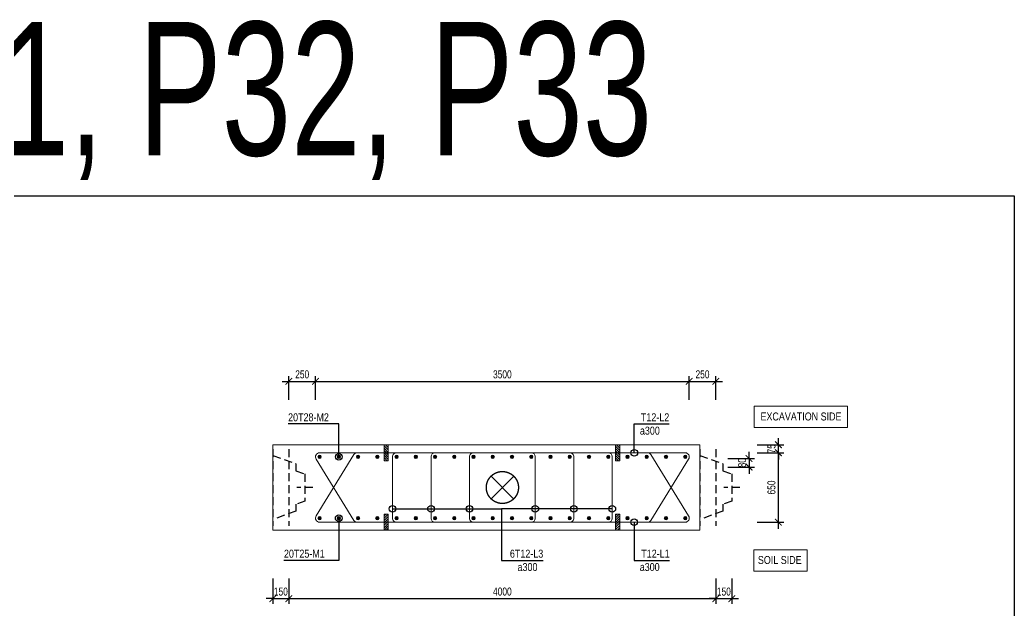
# Model space of a CAD drawing. Header units: millimetres. Extents: x 2746337 to 7547699, y -363432 to 15720.
# Drawn here: x 3417721 to 3454976, y -6391 to 15720 of the extents above; entities that cross this region are included whole.
import ezdxf
from ezdxf.enums import TextEntityAlignment as Align

# ---------------------------------------------------------------- set-up
doc = ezdxf.new("R2010")
doc.units = ezdxf.units.MM
doc.header["$LTSCALE"] = 1200
doc.header["$PDMODE"] = 3
doc.linetypes.add('CENTER', pattern=[2, 1.25, -0.25, 0.25, -0.25])
doc.linetypes.add('HIDDEN', pattern=[0.375, 0.25, -0.125])
for name, color, linetype, lineweight in [('030_Label', 4, 'Continuous', 5), ('5', 5, 'Continuous', 13), ('BOUND', 3, 'Continuous', 20), ('CWS', 8, 'HIDDEN', 9), ('ENOTE', 2, 'Continuous', 15), ('GRID', 74, 'CENTER', 15), ('K-THUOC', 1, 'Continuous', 18), ('LEADER', 8, 'Continuous', 9), ('MCT', 6, 'Continuous', 20), ('TEXTEN', 3, 'Continuous', 13), ('TEXTMA', 2, 'Continuous', 13), ('TEXTVN', 2, 'Continuous', 20), ('TIE', 4, 'Continuous', 13)]:
    doc.layers.add(name, color=color, linetype=linetype, lineweight=lineweight)
doc.layers.add('CDC.04.HIDDEN', color=8, linetype='HIDDEN')
doc.layers.add('MIE', color=5, linetype='HIDDEN')
doc.styles.add('DB_Arial', font='arial.ttf', dxfattribs={"width": 0.8})
doc.styles.add('SMTEXT', font='arial.ttf', dxfattribs={"width": 0.75})
doc.styles.add('VNROMANS', font='VHAVAN.TTF', dxfattribs={"width": 0.8})
doc.dimstyles.new('BSV25', dxfattribs={"dimtxt": 300, "dimasz": 250, "dimexe": 200, "dimexo": 0, "dimgap": 108, "dimtad": 1, "dimdec": 0, "dimlfac": 0.25, "dimdsep": 46, "dimtxsty": 'SMTEXT', "dimblk": 'ARCHTICK', "dimcen": 100, "dimdle": 250, "dimclrd": 256, "dimclre": 256, "dimclrt": 2, "dimadec": 0, "dimazin": 0, "dimtfac": 1, "dimtdec": 0, "dimtix": 1, "dimtmove": 2, "dimatfit": 3, "dimfxl": 800, "dimfxlon": 1, "dimtolj": 1, "dimtzin": 0, "dimarcsym": 0})

# ---------------------------------------------------------------- blocks, each defined once
blk = doc.blocks.new('cws800')
at = {"layer": 'CDC.04.HIDDEN'}
for p, q in [((-600, 1440), (-600, -1440)), ((0, 1440), (0, -1440))]:
    blk.add_line(p, q, dxfattribs=at)
for points in [[(0, 1200), (-860, 888), (-860, 627), (-1200, 507), (-1200, -507), (-860, -627), (-860, -888), (0, -1200)], [(-1500, 0), (-900, 0)]]:
    blk.add_lwpolyline(points, dxfattribs=at)
blk = doc.blocks.new('_ArchTick')
at = {"color": 0, "linetype": 'ByBlock', "const_width": 0.15}
blk.add_lwpolyline([(-0.5, -0.5), (0.5, 0.5)], dxfattribs=at)
blk = doc.blocks.new('*D741')
at = {"layer": 'Defpoints', "color": 0, "transparency": 16777216}
for p in [(3445038, -497), (3446146, -497), (3445038, -3097)]:
    blk.add_point(p, dxfattribs=at)
at = {"layer": 'K-THUOC', "lineweight": -2, "transparency": 16777216}
for p, q in [((3446146, -3347), (3446146, -247)), ((3445346, -497), (3446346, -497)), ((3445346, -3097), (3446346, -3097))]:
    blk.add_line(p, q, dxfattribs=at)
at = {"layer": 'K-THUOC', "lineweight": -2, "transparency": 16777216, "xscale": 250, "yscale": 250, "zscale": 250}
for p, rotation in [((3446146, -497), 90), ((3446146, -3097), 270)]:
    blk.add_blockref('_ArchTick', p, dxfattribs=dict(at, rotation=rotation))
at = {"layer": 'K-THUOC', "color": 2, "transparency": 16777216, "insert": (3445884, -1797), "char_height": 300, "attachment_point": 5, "rotation": 90, "style": 'SMTEXT'}
blk.add_mtext('\\A1;650', dxfattribs=at)
blk = doc.blocks.new('*D742')
at = {"layer": 'Defpoints', "color": 0, "transparency": 16777216}
for p in [(3445038, -197), (3446146, -197), (3445038, -497)]:
    blk.add_point(p, dxfattribs=at)
at = {"layer": 'K-THUOC', "lineweight": -2, "transparency": 16777216}
for p, q in [((3446146, -197), (3446146, 53)), ((3445346, -197), (3446346, -197)), ((3446146, -497), (3446146, -197)), ((3445346, -497), (3446346, -497)), ((3446146, -497), (3446146, -747))]:
    blk.add_line(p, q, dxfattribs=at)
at = {"layer": 'K-THUOC', "lineweight": -2, "transparency": 16777216, "xscale": 250, "yscale": 250, "zscale": 250}
for p, rotation in [((3446146, -197), 270), ((3446146, -497), 90)]:
    blk.add_blockref('_ArchTick', p, dxfattribs=dict(at, rotation=rotation))
at = {"layer": 'K-THUOC', "color": 2, "transparency": 16777216, "insert": (3445885, -347), "char_height": 300, "attachment_point": 5, "rotation": 90, "style": 'SMTEXT'}
blk.add_mtext('\\A1;75', dxfattribs=at)
blk = doc.blocks.new('*D743')
at = {"layer": 'Defpoints', "color": 0, "transparency": 16777216}
for p in [(3427200, -5209), (3427800, -5209), (3427800, -5959)]:
    blk.add_point(p, dxfattribs=at)
at = {"layer": 'K-THUOC', "lineweight": -2, "transparency": 16777216}
for p, q in [((3427200, -5209), (3427200, -6159)), ((3427800, -5209), (3427800, -6159)), ((3427200, -5959), (3426950, -5959)), ((3427200, -5959), (3427800, -5959)), ((3427800, -5959), (3428050, -5959))]:
    blk.add_line(p, q, dxfattribs=at)
at = {"layer": 'K-THUOC', "lineweight": -2, "transparency": 16777216, "xscale": 250, "yscale": 250, "zscale": 250}
blk.add_blockref('_ArchTick', (3427200, -5959), dxfattribs=at)
at = {"layer": 'K-THUOC', "lineweight": -2, "transparency": 16777216, "xscale": 250, "yscale": 250, "zscale": 250, "rotation": 180}
blk.add_blockref('_ArchTick', (3427800, -5959), dxfattribs=at)
at = {"layer": 'K-THUOC', "color": 2, "transparency": 16777216, "insert": (3427500, -5698), "char_height": 300, "attachment_point": 5, "style": 'SMTEXT'}
blk.add_mtext('\\A1;150', dxfattribs=at)
blk = doc.blocks.new('*D744')
at = {"layer": 'Defpoints', "color": 0, "transparency": 16777216}
for p in [(3443800, -5209), (3444400, -5209), (3444400, -5959)]:
    blk.add_point(p, dxfattribs=at)
at = {"layer": 'K-THUOC', "lineweight": -2, "transparency": 16777216}
for p, q in [((3443800, -5209), (3443800, -6159)), ((3444400, -5209), (3444400, -6159)), ((3443800, -5959), (3443550, -5959)), ((3443800, -5959), (3444400, -5959)), ((3444400, -5959), (3444650, -5959))]:
    blk.add_line(p, q, dxfattribs=at)
at = {"layer": 'K-THUOC', "lineweight": -2, "transparency": 16777216, "xscale": 250, "yscale": 250, "zscale": 250}
blk.add_blockref('_ArchTick', (3443800, -5959), dxfattribs=at)
at = {"layer": 'K-THUOC', "lineweight": -2, "transparency": 16777216, "xscale": 250, "yscale": 250, "zscale": 250, "rotation": 180}
blk.add_blockref('_ArchTick', (3444400, -5959), dxfattribs=at)
at = {"layer": 'K-THUOC', "color": 2, "transparency": 16777216, "insert": (3444100, -5698), "char_height": 300, "attachment_point": 5, "style": 'SMTEXT'}
blk.add_mtext('\\A1;150', dxfattribs=at)
blk = doc.blocks.new('*D745')
at = {"layer": 'Defpoints', "color": 0, "transparency": 16777216}
for p in [(3428800, 2179), (3427800, 1488), (3428800, 1488)]:
    blk.add_point(p, dxfattribs=at)
at = {"layer": 'K-THUOC', "lineweight": -2, "transparency": 16777216}
for p, q in [((3427800, 1488), (3427800, 2379)), ((3428800, 1488), (3428800, 2379)), ((3427550, 2179), (3429050, 2179))]:
    blk.add_line(p, q, dxfattribs=at)
at = {"layer": 'K-THUOC', "lineweight": -2, "transparency": 16777216, "xscale": 250, "yscale": 250, "zscale": 250, "rotation": 180}
blk.add_blockref('_ArchTick', (3427800, 2179), dxfattribs=at)
at = {"layer": 'K-THUOC', "lineweight": -2, "transparency": 16777216, "xscale": 250, "yscale": 250, "zscale": 250}
blk.add_blockref('_ArchTick', (3428800, 2179), dxfattribs=at)
at = {"layer": 'K-THUOC', "color": 2, "transparency": 16777216, "insert": (3428300, 2440), "char_height": 300, "attachment_point": 5, "style": 'SMTEXT'}
blk.add_mtext('\\A1;250', dxfattribs=at)
blk = doc.blocks.new('*D746')
at = {"layer": 'Defpoints', "color": 0, "transparency": 16777216}
for p in [(3442799, 2179), (3428800, 1488), (3442799, 1488)]:
    blk.add_point(p, dxfattribs=at)
at = {"layer": 'K-THUOC', "lineweight": -2, "transparency": 16777216}
for p, q in [((3428800, 1488), (3428800, 2379)), ((3442799, 1488), (3442799, 2379)), ((3428550, 2179), (3443049, 2179))]:
    blk.add_line(p, q, dxfattribs=at)
at = {"layer": 'K-THUOC', "lineweight": -2, "transparency": 16777216, "xscale": 250, "yscale": 250, "zscale": 250, "rotation": 180}
blk.add_blockref('_ArchTick', (3428800, 2179), dxfattribs=at)
at = {"layer": 'K-THUOC', "lineweight": -2, "transparency": 16777216, "xscale": 250, "yscale": 250, "zscale": 250}
blk.add_blockref('_ArchTick', (3442799, 2179), dxfattribs=at)
at = {"layer": 'K-THUOC', "color": 2, "transparency": 16777216, "insert": (3435800, 2440), "char_height": 300, "attachment_point": 5, "style": 'SMTEXT'}
blk.add_mtext('\\A1;3500', dxfattribs=at)
blk = doc.blocks.new('*D747')
at = {"layer": 'Defpoints', "color": 0, "transparency": 16777216}
for p in [(3427800, -5209), (3443800, -5209), (3443800, -5959)]:
    blk.add_point(p, dxfattribs=at)
at = {"layer": 'K-THUOC', "lineweight": -2, "transparency": 16777216}
for p, q in [((3427800, -5209), (3427800, -6159)), ((3443800, -5209), (3443800, -6159)), ((3427550, -5959), (3444050, -5959))]:
    blk.add_line(p, q, dxfattribs=at)
at = {"layer": 'K-THUOC', "lineweight": -2, "transparency": 16777216, "xscale": 250, "yscale": 250, "zscale": 250, "rotation": 180}
blk.add_blockref('_ArchTick', (3427800, -5959), dxfattribs=at)
at = {"layer": 'K-THUOC', "lineweight": -2, "transparency": 16777216, "xscale": 250, "yscale": 250, "zscale": 250}
blk.add_blockref('_ArchTick', (3443800, -5959), dxfattribs=at)
at = {"layer": 'K-THUOC', "color": 2, "transparency": 16777216, "insert": (3435800, -5698), "char_height": 300, "attachment_point": 5, "style": 'SMTEXT'}
blk.add_mtext('\\A1;4000', dxfattribs=at)
blk = doc.blocks.new('*D748')
at = {"layer": 'Defpoints', "color": 0, "transparency": 16777216}
for p in [(3443800, 2179), (3442799, 1488), (3443800, 1488)]:
    blk.add_point(p, dxfattribs=at)
at = {"layer": 'K-THUOC', "lineweight": -2, "transparency": 16777216}
for p, q in [((3442799, 1488), (3442799, 2379)), ((3443800, 1488), (3443800, 2379)), ((3442549, 2179), (3444050, 2179))]:
    blk.add_line(p, q, dxfattribs=at)
at = {"layer": 'K-THUOC', "lineweight": -2, "transparency": 16777216, "xscale": 250, "yscale": 250, "zscale": 250, "rotation": 180}
blk.add_blockref('_ArchTick', (3442799, 2179), dxfattribs=at)
at = {"layer": 'K-THUOC', "lineweight": -2, "transparency": 16777216, "xscale": 250, "yscale": 250, "zscale": 250}
blk.add_blockref('_ArchTick', (3443800, 2179), dxfattribs=at)
at = {"layer": 'K-THUOC', "color": 2, "transparency": 16777216, "insert": (3443300, 2440), "char_height": 300, "attachment_point": 5, "style": 'SMTEXT'}
blk.add_mtext('\\A1;250', dxfattribs=at)
blk = doc.blocks.new('mct1')
at = {"lineweight": 9}
h = blk.add_hatch(color=256, dxfattribs=at)
h.dxf.hatch_style = 1
h.paths.add_polyline_path([(-16, 0, 1), (16, 0, 1)])
blk.add_circle((0, 0), 16, dxfattribs=at)
blk = doc.blocks.new('tremie')
at = {"layer": 'MIE', "color": 74, "ltscale": 1000}
for p, q in [((424, -424), (-424, 424)), ((424, 424), (-424, -424))]:
    blk.add_line(p, q, dxfattribs=at)
at = {"layer": 'MIE', "ltscale": 500}
blk.add_circle((0, 0), 600, dxfattribs=at)
blk = doc.blocks.new('*D749')
at = {"layer": 'Defpoints', "color": 0, "transparency": 16777216}
for p in [(3443800, -711), (3443800, -1031), (3445044, -1031)]:
    blk.add_point(p, dxfattribs=at)
at = {"layer": 'K-THUOC', "lineweight": -2, "transparency": 16777216}
for p, q in [((3444244, -711), (3445244, -711)), ((3445044, -711), (3445044, -461)), ((3445044, -711), (3445044, -1031)), ((3444244, -1031), (3445244, -1031)), ((3445044, -1031), (3445044, -1281))]:
    blk.add_line(p, q, dxfattribs=at)
at = {"layer": 'K-THUOC', "lineweight": -2, "transparency": 16777216, "xscale": 250, "yscale": 250, "zscale": 250}
for p, rotation in [((3445044, -711), 270), ((3445044, -1031), 90)]:
    blk.add_blockref('_ArchTick', p, dxfattribs=dict(at, rotation=rotation))
at = {"layer": 'K-THUOC', "color": 2, "transparency": 16777216, "insert": (3444783, -871), "char_height": 300, "attachment_point": 5, "rotation": 90, "style": 'SMTEXT'}
blk.add_mtext('\\A1;80', dxfattribs=at)
blk = doc.blocks.new('sp')
at = {"layer": '5', "lineweight": 20}
h = blk.add_hatch(dxfattribs=at)
h.set_pattern_fill('ANSI31', color=256, scale=500)
h.set_pattern_definition([(45, (0, 0), (-44.194, 44.194), [])])
h.paths.add_polyline_path([(80, 300), (-80, 300), (-80, -300), (80, -300)])
blk.add_lwpolyline([(-80, -300), (80, -300), (80, 300), (-80, 300)], close=True, dxfattribs=at)

msp = doc.modelspace()

# ---------------------------------------------------------------- linework, layer by layer
msp.add_lwpolyline([(3361458.5, 9128.3), (3454975.9, 9128.3), (3454975.9, -68024), (3361458.5, -68024)], close=True)
at = {"layer": 'BOUND'}
msp.add_lwpolyline([(3427200.3, -3397.4), (3443200.3, -3397.4), (3443200.3, -197.4), (3427200.3, -197.4)], close=True, dxfattribs=at)
at = {"layer": 'ENOTE'}
for points in [[(3445232.3, 1245.1), (3448732.3, 1245.1), (3448732.3, 445.1), (3445232.3, 445.1)], [(3445221.7, -4131.4), (3447221.7, -4131.4), (3447221.7, -4931.4), (3445221.7, -4931.4)]]:
    msp.add_lwpolyline(points, close=True, dxfattribs=at)
at = {"layer": 'TIE', "lineweight": 20}
for points in [[(3430362.1, -497.4, 0.244599), (3430239.2, -561.3), (3428827.5, -2861.3, 0.6069433), (3428950.3, -3097.4), (3442652.8, -3097.4, 0.6069433), (3442775.7, -2861.3), (3441363.9, -561.3, 0.244599), (3441241.1, -497.4), (3438062.5, -497.4)], [(3438062.5, -3097.4), (3441241.1, -3097.4, 0.244599), (3441363.9, -3033.5), (3442775.7, -733.5, 0.6069433), (3442652.8, -497.4), (3428950.3, -497.4, 0.6069433), (3428827.5, -733.5), (3430239.2, -3033.5, 0.244599), (3430362.1, -3097.4)]]:
    msp.add_lwpolyline(points, format="xyb", dxfattribs=at)
at = {"layer": 'TIE'}
for points in [[(3432285.1, -3097.4), (3431835.1, -3097.4, -0.4142136), (3431685.1, -2947.4), (3431685.1, -647.4, -0.4142136), (3431835.1, -497.4), (3432285.1, -497.4)], [(3433727.4, -3097.4), (3433277.4, -3097.4, -0.4142136), (3433127.4, -2947.4), (3433127.4, -647.4, -0.4142136), (3433277.4, -497.4), (3433727.4, -497.4)], [(3435169.8, -3097.4), (3434719.8, -3097.4, -0.4142136), (3434569.8, -2947.4), (3434569.8, -647.4, -0.4142136), (3434719.8, -497.4), (3435169.8, -497.4)], [(3436433.4, -3097.4), (3436883.4, -3097.4, 0.4142136), (3437033.4, -2947.4), (3437033.4, -647.4, 0.4142136), (3436883.4, -497.4), (3436433.4, -497.4)], [(3437875.7, -3097.4), (3438325.7, -3097.4, 0.4142136), (3438475.7, -2947.4), (3438475.7, -647.4, 0.4142136), (3438325.7, -497.4), (3437875.7, -497.4)], [(3439768.1, -3097.4, 0.4142136), (3439918.1, -2947.4), (3439918.1, -647.4, 0.4142136), (3439768.1, -497.4)]]:
    msp.add_lwpolyline(points, format="xyb", dxfattribs=at)

# ---------------------------------------------------------------- block references
at = {"layer": 'CWS', "xscale": -1}
for p in [(3427200.3, -1797.4), (3443200.3, -1797.4)]:
    msp.add_blockref('cws800', p, dxfattribs=at)
at = {"layer": 'ENOTE', "xscale": -1}
for p in [(3431446.2, -497.4), (3440124.7, -497.4)]:
    msp.add_blockref('sp', p, dxfattribs=at)
at = {"layer": 'ENOTE', "rotation": 180}
for p in [(3431446.2, -3097.4), (3440124.7, -3097.4)]:
    msp.add_blockref('sp', p, dxfattribs=at)
at = {"layer": 'GRID', "rotation": 269.672406155841}
msp.add_blockref('tremie', (3435801.6, -1797.4), dxfattribs=at)
at = {"layer": 'MCT', "xscale": -4, "yscale": 4, "zscale": 4, "rotation": 180}
for p in [(3428950.3, -647.4), (3429671.5, -647.4), (3430392.7, -647.4), (3431113.9, -647.4), (3431835.1, -647.4), (3432556.2, -647.4), (3433277.4, -647.4), (3433998.6, -647.4), (3434719.8, -647.4), (3435441, -647.4), (3436162.2, -647.4), (3436883.4, -647.4), (3437604.5, -647.4), (3438325.7, -647.4), (3439046.9, -647.4), (3439768.1, -647.4), (3440489.3, -647.4), (3441210.5, -647.4), (3441931.7, -647.4), (3442652.8, -647.4), (3429671.5, -2947.4), (3430392.7, -2947.4), (3431113.9, -2947.4), (3431835.1, -2947.4), (3432556.2, -2947.4), (3433277.4, -2947.4), (3433998.6, -2947.4), (3434719.8, -2947.4), (3435441, -2947.4), (3436162.2, -2947.4), (3436883.4, -2947.4), (3437604.5, -2947.4), (3438325.7, -2947.4), (3439046.9, -2947.4), (3439768.1, -2947.4), (3440489.3, -2947.4), (3441210.5, -2947.4), (3441931.7, -2947.4), (3442652.8, -2947.4)]:
    msp.add_blockref('mct1', p, dxfattribs=at)
at = {"layer": 'MCT', "xscale": 4, "yscale": 4, "zscale": 4}
msp.add_blockref('mct1', (3428950.3, -2947.4), dxfattribs=at)

# ---------------------------------------------------------------- texts
at = {"layer": '030_Label', "style": 'VNROMANS', "width": 0.7}
msp.add_text('type-4- P29, P30, P31, P32, P33', height=5000, dxfattribs=at).set_placement((3405773.7, 13145.4), align=Align.MIDDLE_CENTER)
at = {"layer": 'TEXTEN', "style": 'DB_Arial', "width": 0.8}
for s, p in [('T12-L2', (3442053.5, 682.6)), ('6T12-L3', (3437331.5, -4427.4)), ('T12-L1', (3442067.9, -4427.4)), ('a300', (3437114.8, -4927.4))]:
    msp.add_text(s, height=300, dxfattribs=at).set_placement(p, align=Align.RIGHT)
for p in [(3440954.1, 182.6), (3440947.9, -4927.4)]:
    msp.add_text('a300', height=300, dxfattribs=at).set_placement(p)
at = {"layer": 'TEXTMA', "style": 'DB_Arial', "width": 0.8}
for s, p in [('20T28-M2', (3427771.5, 682.6)), ('20T25-M1', (3427616.3, -4427.4))]:
    msp.add_text(s, height=300, dxfattribs=at).set_placement(p)
at = {"layer": 'TEXTVN', "style": 'DB_Arial', "width": 0.8}
msp.add_text('EXCAVATION SIDE', height=300, dxfattribs=at).set_placement((3445471.5, 713.5))
msp.add_text('SOIL SIDE', height=300, dxfattribs=at).set_placement((3447013.9, -4663.1), align=Align.RIGHT)

# ---------------------------------------------------------------- dimensions: what is measured, and where the dimension line sits
at = {"layer": 'K-THUOC'}
for base, p1, p2, picture, middle in [((3428800.3, 2178.7), (3427800.3, 1487.7), (3428800.3, 1487.7), '*D745', (3428300.3, 2439.9)), ((3442798.8, 2178.7), (3428800.3, 1487.7), (3442798.8, 1487.7), '*D746', (3435799.6, 2440)), ((3443800.3, 2178.7), (3442798.8, 1487.7), (3443800.3, 1487.7), '*D748', (3443299.6, 2439.9)), ((3427800.3, -5959.2), (3427200.3, -5209.2), (3427800.3, -5209.2), '*D743', (3427500.3, -5698.1)), ((3443800.3, -5959.2), (3427800.3, -5209.2), (3443800.3, -5209.2), '*D747', (3435800.3, -5698.1)), ((3444400.3, -5959.2), (3443800.3, -5209.2), (3444400.3, -5209.2), '*D744', (3444100.3, -5698.1))]:
    dim = msp.add_linear_dim(base=base, p1=p1, p2=p2, dimstyle='BSV25', dxfattribs=at)
    dim.commit()
    dim.dimension.update_dxf_attribs({"geometry": picture, "text_midpoint": middle})
for base, p1, p2, picture, middle in [((3446145.6, -197.4), (3445037.5, -497.4), (3445037.5, -197.4), '*D742', (3445885, -347.4)), ((3446145.6, -497.4), (3445037.5, -3097.4), (3445037.5, -497.4), '*D741', (3445884.4, -1797.4)), ((3445044.4, -1031.4), (3443800.3, -711.4), (3443800.3, -1031.4), '*D749', (3444783.2, -871.4))]:
    dim = msp.add_linear_dim(base=base, p1=p1, p2=p2, angle=90, dimstyle='BSV25', dxfattribs=at)
    dim.commit()
    dim.dimension.update_dxf_attribs({"geometry": picture, "text_midpoint": middle})

# ---------------------------------------------------------------- leaders
at = {"layer": 'LEADER'}
for points in [[(3429671.5, -647.4), (3429671.5, 582.6), (3427771.5, 582.6)], [(3440744.1, -497.4), (3440744.1, 582.6), (3442053.5, 582.6)], [(3431685.1, -2597.4), (3435770.2, -2597.4), (3435770.2, -4527.4), (3437331.9, -4527.4)], [(3433127.4, -2597.4), (3435770.2, -2597.4), (3435770.2, -4527.4), (3437331.9, -4527.4)], [(3434569.8, -2597.4), (3435770.2, -2597.4), (3435770.2, -4527.4), (3437331.9, -4527.4)], [(3437033.4, -2597.4), (3435770.2, -2597.4), (3435770.2, -4527.4), (3437331.9, -4527.4)], [(3438475.7, -2597.4), (3435770.2, -2597.4), (3435770.2, -4527.4), (3437331.9, -4527.4)], [(3439918.1, -2597.4), (3435770.2, -2597.4), (3435770.2, -4527.4), (3437331.9, -4527.4)], [(3429667.5, -2947.4), (3429667.5, -4527.4), (3427616.3, -4527.4)], [(3440737.9, -3097.4), (3440737.9, -4527.4), (3442067.9, -4527.4)]]:
    msp.add_leader(points, dimstyle='BSV25', override={"dimldrblk": 'Origin'}, dxfattribs=at)

doc.saveas('drawing.dxf')
